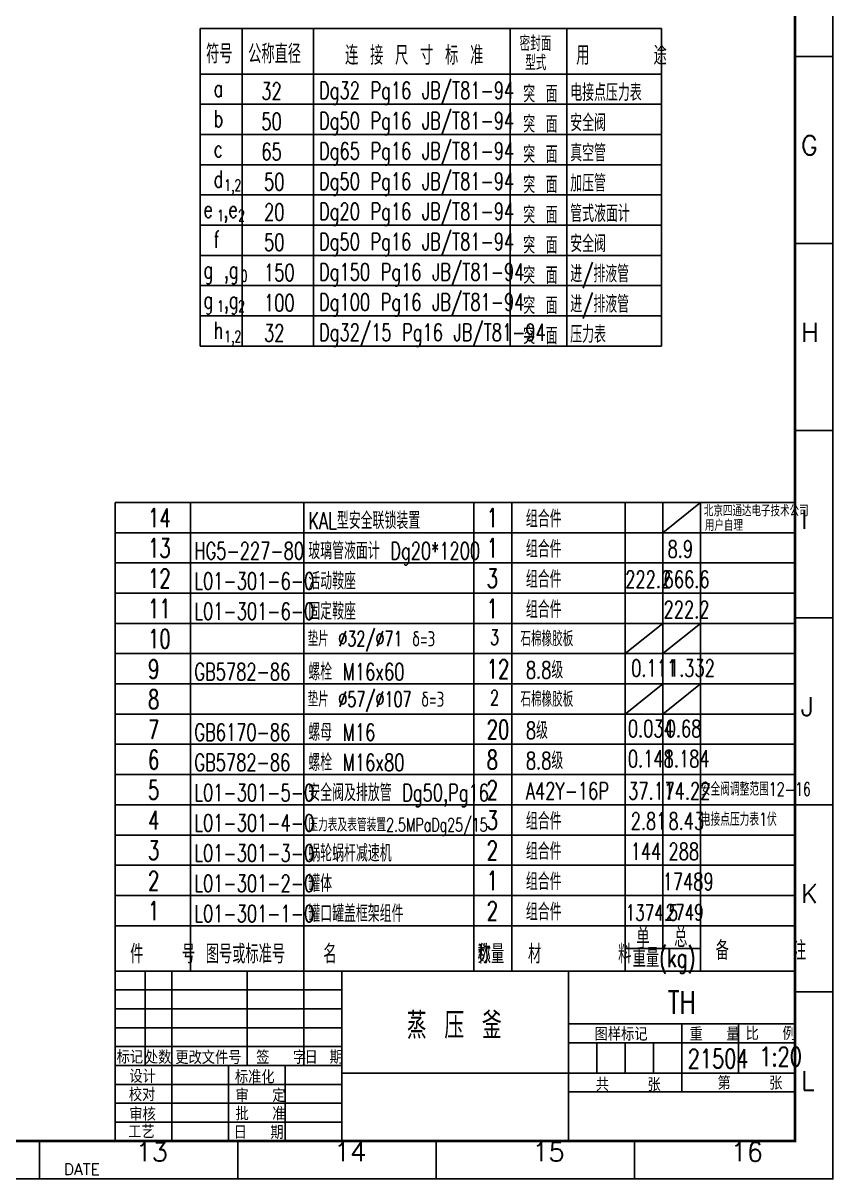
# Model space of a CAD drawing. Extents: x 3651 to 4491, y 6105 to 6699.
# Drawn here: x 4277 to 4491.4, y 6104.9 to 6410.8 of the extents above; entities that cross this region are included whole.
import ezdxf
from ezdxf.enums import TextEntityAlignment as Align

# ---------------------------------------------------------------- set-up
doc = ezdxf.new("R2010")
doc.units = 0
doc.header["$MEASUREMENT"] = 0
doc.layers.get('0').update_dxf_attribs({"linetype": 'CONTINUOUS'})
doc.layers.add('DIM', color=5, linetype='CONTINUOUS')
doc.layers.add('TK', color=5, linetype='CONTINUOUS')
doc.styles.add('HZTXT', font='txt', dxfattribs={"width": 0.75, "bigfont": 'HZTXT'})

msp = doc.modelspace()

# ---------------------------------------------------------------- linework, layer by layer
for p, q in [((4323.8625, 6409.3207), (4445.9771, 6409.3207)), ((4323.8625, 6409.3207), (4323.8625, 6325.3207)), ((4445.9771, 6409.3207), (4445.9771, 6325.3207)), ((4323.8625, 6325.3207), (4445.9771, 6325.3207))]:
    msp.add_line(p, q)
at = {"extrusion": (0, 0, -1)}
msp.add_line((4301.368, 6159.9431), (4301.368, 6283.9431), dxfattribs=at)
at = {"layer": 'DIM'}
for p, q in [((4335.0139, 6409.3207), (4335.0139, 6325.3207)), ((4353.8625, 6409.3207), (4353.8625, 6325.3207)), ((4405.9771, 6409.3207), (4405.9771, 6325.3207)), ((4420.9771, 6409.3207), (4420.9771, 6325.3207)), ((4323.8625, 6397.3207), (4445.9771, 6397.3207)), ((4323.8625, 6389.3207), (4445.9771, 6389.3207)), ((4323.8625, 6381.3207), (4445.9771, 6381.3207)), ((4323.8625, 6373.3207), (4445.9771, 6373.3207)), ((4323.8625, 6365.3207), (4445.9771, 6365.3207)), ((4323.8625, 6357.3207), (4445.9771, 6357.3207)), ((4323.8625, 6349.3207), (4445.9771, 6349.3207)), ((4323.8625, 6341.3207), (4445.9771, 6341.3207)), ((4323.8625, 6333.3207), (4445.9771, 6333.3207)), ((4446.368, 6275.9431), (4456.368, 6283.9431)), ((4436.368, 6243.9431), (4446.368, 6251.9431)), ((4446.368, 6243.9431), (4456.368, 6251.9431)), ((4436.368, 6227.9431), (4446.368, 6235.9431)), ((4446.368, 6227.9431), (4456.368, 6235.9431))]:
    msp.add_line(p, q, dxfattribs=at)
at = {"layer": 'DIM', "extrusion": (0, 0, -1)}
for p, q in [((4301.368, 6283.9431), (4481.368, 6283.9431)), ((4321.368, 6159.9431), (4321.368, 6283.9431)), ((4351.368, 6159.9431), (4351.368, 6283.9431)), ((4396.368, 6159.9431), (4396.368, 6283.9431)), ((4406.368, 6159.9431), (4406.368, 6283.9431)), ((4436.368, 6159.9431), (4436.368, 6283.9431)), ((4446.368, 6165.9431), (4446.368, 6283.9431)), ((4456.368, 6159.9431), (4456.368, 6283.9431)), ((4301.368, 6275.9431), (4481.368, 6275.9431)), ((4301.368, 6267.9431), (4481.368, 6267.9431)), ((4301.368, 6259.9431), (4481.368, 6259.9431)), ((4301.368, 6251.9431), (4481.368, 6251.9431)), ((4301.368, 6243.9431), (4481.368, 6243.9431)), ((4301.368, 6235.9431), (4481.368, 6235.9431)), ((4301.368, 6227.9431), (4481.368, 6227.9431)), ((4301.368, 6219.9431), (4481.368, 6219.9431)), ((4301.368, 6211.9431), (4481.368, 6211.9431)), ((4301.368, 6203.9431), (4481.368, 6203.9431)), ((4301.368, 6195.9431), (4481.368, 6195.9431)), ((4301.368, 6187.9431), (4481.368, 6187.9431)), ((4301.368, 6179.9431), (4481.368, 6179.9431)), ((4301.368, 6171.9431), (4481.368, 6171.9431)), ((4436.368, 6165.9431), (4456.368, 6165.9431))]:
    msp.add_line(p, q, dxfattribs=at)
at = {"layer": 'TK'}
for p, q in [((4481.368, 6401.9431), (4491.368, 6401.9431)), ((4481.368, 6352.4431), (4491.368, 6352.4431)), ((4481.368, 6302.9431), (4491.368, 6302.9431)), ((4481.368, 6253.4431), (4491.368, 6253.4431)), ((4481.368, 6203.9431), (4491.368, 6203.9431)), ((4481.368, 6154.4431), (4491.368, 6154.4431)), ((4281.368, 6114.9431), (4281.368, 6104.9431)), ((4333.868, 6114.9431), (4333.868, 6104.9431)), ((4386.368, 6114.9431), (4386.368, 6104.9431)), ((4438.868, 6114.9431), (4438.868, 6104.9431))]:
    msp.add_line(p, q, dxfattribs=at)
at = {"layer": 'TK', "color": 7}
for p, q in [((4301.368, 6159.9431), (4481.368, 6159.9431)), ((4301.368, 6114.9431), (4301.368, 6159.9431)), ((4309.368, 6134.9431), (4309.368, 6159.9431)), ((4316.368, 6134.9431), (4316.368, 6159.9431)), ((4336.368, 6134.9431), (4336.368, 6159.9431)), ((4351.368, 6134.9431), (4351.368, 6159.9431)), ((4361.368, 6114.9431), (4361.368, 6159.9431)), ((4421.368, 6114.9431), (4421.368, 6159.9431)), ((4421.368, 6145.9431), (4481.368, 6145.9431)), ((4451.368, 6127.9431), (4451.368, 6145.9431)), ((4466.368, 6132.9431), (4466.368, 6145.9431)), ((4301.368, 6139.9431), (4361.368, 6139.9431)), ((4421.368, 6140.9431), (4481.368, 6140.9431)), ((4428.868, 6132.9431), (4428.868, 6140.9431)), ((4436.368, 6132.9431), (4436.368, 6140.9431)), ((4443.868, 6132.9431), (4443.868, 6140.9431)), ((4301.368, 6134.9431), (4361.368, 6134.9431)), ((4316.368, 6114.9431), (4316.368, 6134.9431)), ((4331.368, 6114.9431), (4331.368, 6134.9431)), ((4346.368, 6114.9431), (4346.368, 6134.9431)), ((4361.368, 6132.9431), (4481.368, 6132.9431)), ((4421.368, 6127.9431), (4481.368, 6127.9431))]:
    msp.add_line(p, q, dxfattribs=at)
at = {"layer": 'TK', "color": 1}
for p, q in [((4301.368, 6154.9431), (4361.368, 6154.9431)), ((4301.368, 6149.9431), (4361.368, 6149.9431)), ((4301.368, 6144.9431), (4361.368, 6144.9431)), ((4301.368, 6129.9431), (4361.368, 6129.9431)), ((4301.368, 6124.9431), (4361.368, 6124.9431)), ((4301.368, 6119.9431), (4361.368, 6119.9431))]:
    msp.add_line(p, q, dxfattribs=at)
at = {"layer": 'TK', "color": 5}
msp.add_lwpolyline([(4491.368, 6698.9431), (3651.368, 6698.9431), (3651.368, 6104.9431), (4491.368, 6104.9431)], close=True, dxfattribs=at)
at = {"layer": 'TK', "color": 7, "const_width": 0.7}
msp.add_lwpolyline([(4481.368, 6114.9431), (4481.368, 6688.9431), (3676.368, 6688.9431), (3676.368, 6114.9431)], close=True, dxfattribs=at)

# ---------------------------------------------------------------- texts
at = {"layer": 'DIM', "style": 'HZTXT'}
for s, height, width, p in [('密封面', 4, 0.7, (4408.4558, 6403.4048)), ('符号  ', 5, 0.7, (4325.4452, 6400.1286)), ('公称直径', 5, 0.7, (4336.5965, 6400.1286)), ('连 接 尺 寸 标 准', 5, 0.7, (4362.2492, 6399.7646)), ('用     途', 5, 0.7, (4423.4466, 6399.7646)), ('型式', 4, 0.7, (4409.9134, 6398.3084)), ('Dg32 Pg16 JB/T81-94', 4.5, 0.7, (4355.3636, 6390.7116)), ('a', 4.5, 0.7, (4327.4626, 6391.281)), ('32', 4.5, 0.7, (4340.0707, 6390.5376)), (' 突 面', 4.5, 0.7, (4406.5933, 6389.7942)), ('电接点压力表', 4.5, 0.7, (4421.8477, 6390.1659)), ('b', 4.5, 0.7, (4327.4626, 6383.281)), ('50', 4.5, 0.7, (4340.0906, 6382.5376)), ('Dg50 Pg16 JB/T81-94', 4.5, 0.7, (4355.3636, 6382.7116)), (' 突 面', 4.5, 0.7, (4406.5933, 6381.7942)), ('安全阀', 4.5, 0.7, (4421.8477, 6382.1659)), ('Dg65 Pg16 JB/T81-94', 4.5, 0.7, (4355.3636, 6374.7116)), ('c', 4.5, 0.7, (4327.4626, 6375.281)), ('65', 4.5, 0.7, (4340.0906, 6374.5376)), (' 突 面', 4.5, 0.7, (4406.5933, 6373.7942)), ('真空管', 4.5, 0.7, (4421.8477, 6374.1659)), ('d', 4.5, 0.7, (4327.4626, 6367.281)), ('50', 4.5, 0.7, (4340.7939, 6366.5376)), ('Dg50 Pg16 JB/T81-94', 4.5, 0.7, (4355.3636, 6366.7116)), (' 突 面', 4.5, 0.7, (4406.5933, 6365.7942)), ('加压管', 4.5, 0.7, (4421.8477, 6366.1659)), (' 1,2', 3, 0.7, (4328.3902, 6366.3821)), ('e ,e', 4.5, 0.7, (4324.7778, 6359.281)), ('20', 4.5, 0.7, (4340.7939, 6358.5376)), ('Dg20 Pg16 JB/T81-94', 4.5, 0.7, (4355.3636, 6358.7116)), (' 突 面', 4.5, 0.7, (4406.5933, 6357.7942)), ('管式液面计', 4.5, 0.7, (4421.8477, 6358.1659)), (' 1  2', 3, 0.7, (4326.5002, 6358.3821)), ('f', 4.5, 0.7, (4327.4626, 6351.281)), ('Dg50 Pg16 JB/T81-94', 4.5, 0.7, (4355.3636, 6350.7116)), ('50', 4.5, 0.7, (4340.7939, 6350.5376)), (' 突 面', 4.5, 0.7, (4406.5933, 6349.7942)), ('安全阀', 4.5, 0.7, (4421.8477, 6350.1659)), ('150', 4.5, 0.7, (4340.7939, 6342.5376)), ('Dg150 Pg16 JB/T81-94', 4.5, 0.7, (4355.3636, 6342.7116)), (' 突 面', 4.5, 0.7, (4406.5933, 6341.7942)), ('进/排液管', 4.5, 0.7, (4421.8477, 6342.1659)), ('g ,g', 4.5, 0.7, (4324.7778, 6343.281)), ('    0', 3, 0.7, (4326.5002, 6342.3821)), ('g ,g', 4.5, 0.7, (4324.7778, 6335.281)), (' 1  2', 3, 0.7, (4326.5002, 6334.3821)), ('100', 4.5, 0.7, (4340.7939, 6334.5376)), ('Dg100 Pg16 JB/T81-94', 4.5, 0.7, (4355.3636, 6334.7116)), (' 突 面', 4.5, 0.7, (4406.5933, 6333.7942)), ('进/排液管', 4.5, 0.7, (4421.8477, 6334.1659)), ('h', 4.5, 0.7, (4327.4626, 6327.281)), ('32', 4.5, 0.7, (4340.7939, 6326.5376)), ('Dg32/15 Pg16 JB/T81-94', 4.5, 0.7, (4355.3636, 6326.7116)), ('压力表', 4.5, 0.7, (4421.8477, 6326.1659)), (' 1,2', 3, 0.7, (4328.3902, 6326.3821)), (' 突 面', 4.5, 0.7, (4406.5933, 6325.7942)), ('14', 5, 0.7, (4310.082, 6277.3629)), ('1', 5, 0.7, (4399.7235, 6277.3629)), ('组合件', 4.5, 0.7, (4410.1031, 6277.3629)), ('北京四通达电子技术公司', 3, 0.7, (4457.2206, 6280.2612)), ('KAL型安全联锁装置', 4.5, 0.7, (4352.5118, 6276.8916)), ('用户自理', 3, 0.7, (4457.4813, 6276.4053)), ('13', 5, 0.7, (4310.082, 6269.3629)), ('HG5-227-80', 4.5, 0.7, (4322.3487, 6268.8916)), ('玻璃管液面计 Dg20*1200', 4.5, 0.7, (4352.5118, 6268.8916)), ('1', 5, 0.7, (4399.7235, 6269.3629)), ('组合件', 4.5, 0.7, (4410.1031, 6269.3629)), ('8.9', 4.5, 0.7, (4447.6035, 6269.3629)), ('12', 5, 0.7, (4310.082, 6261.3629)), ('L01-301-6-0', 4.5, 0.7, (4322.3487, 6260.8916)), ('活动鞍座', 4.5, 0.7, (4352.5118, 6260.8916)), ('3', 5, 0.7, (4399.7235, 6261.3629)), ('组合件', 4.5, 0.7, (4410.1031, 6261.3629)), ('222.2', 4.5, 0.7, (4436.4063, 6261.3629)), ('666.6', 4.5, 0.7, (4446.5599, 6261.3629)), ('11', 5, 0.7, (4310.082, 6253.3629)), ('固定鞍座', 4.5, 0.7, (4352.5118, 6252.8916)), ('1', 5, 0.7, (4399.7235, 6253.3629)), ('组合件', 4.5, 0.7, (4410.1031, 6253.3629)), ('222.2', 4.5, 0.7, (4446.5599, 6253.3629)), ('L01-301-6-0', 4.5, 0.7, (4322.3487, 6252.8916)), ('10', 5, 0.7, (4310.082, 6245.3629)), ('垫片 %%C32/%%C71 δ=3', 4, 0.7, (4352.3393, 6245.8733)), ('3', 4, 0.7, (4400.6014, 6246.2667)), ('石棉橡胶板', 4, 0.7, (4408.6583, 6245.8782)), ('9', 5, 0.7, (4310.082, 6237.3629)), ('12', 5, 0.7, (4399.7235, 6237.3629)), ('8.8级', 4.5, 0.7, (4410.1031, 6237.3629)), ('0.111', 4.5, 0.7, (4437.9774, 6237.8626)), ('1.332', 4.5, 0.7, (4447.9774, 6237.8626)), ('GB5782-86', 4.5, 0.7, (4322.3487, 6236.8916)), ('螺栓 M16x60', 4.5, 0.7, (4352.5118, 6236.8916)), ('8', 5, 0.7, (4310.082, 6229.3629)), ('垫片 %%C57/%%C107 δ=3', 4, 0.7, (4352.3393, 6229.8733)), ('2', 4, 0.7, (4400.6014, 6230.2667)), ('石棉橡胶板', 4, 0.7, (4408.6583, 6229.8782)), ('7', 5, 0.7, (4310.082, 6221.3629)), ('GB6170-86', 4.5, 0.7, (4322.3487, 6220.8916)), ('螺母 M16', 4.5, 0.7, (4352.5118, 6220.8916)), ('20', 5, 0.7, (4399.7235, 6221.3629)), ('8级', 4.5, 0.7, (4410.1031, 6221.3629)), ('0.034', 4.5, 0.7, (4437.1106, 6221.8626)), ('0.68', 4.5, 0.7, (4447.1106, 6221.8626)), ('6', 5, 0.7, (4310.082, 6213.3629)), ('螺栓 M16x80', 4.5, 0.7, (4352.5118, 6212.8916)), ('8', 5, 0.7, (4399.7235, 6213.3629)), ('8.8级', 4.5, 0.7, (4410.1031, 6213.3629)), ('0.148', 4.5, 0.7, (4437.1106, 6213.8626)), ('1.184', 4.5, 0.7, (4446.5771, 6213.8626)), ('GB5782-86', 4.5, 0.7, (4322.3487, 6212.8916)), ('5', 5, 0.7, (4310.082, 6205.3629)), ('L01-301-5-0', 4.5, 0.7, (4322.3487, 6204.8916)), ('安全阀及排放管 Dg50,Pg16', 4.5, 0.7, (4352.5118, 6204.8916)), ('2', 5, 0.7, (4399.7235, 6205.3629)), ('A42Y-16P', 4.5, 0.7, (4410.1031, 6205.3629)), ('37.11', 4.5, 0.7, (4437.1774, 6205.3629)), ('74.22', 4.5, 0.7, (4446.7902, 6205.3629)), ('安全阀调整范围12-16', 3.5, 0.7, (4456.3975, 6206.3503)), ('4', 5, 0.7, (4310.082, 6197.3629)), ('L01-301-4-0', 4.5, 0.7, (4322.3487, 6196.8916)), ('压力表及表管装置2.5MPaDg25/15', 3.5, 0.7, (4352.5118, 6196.8916)), ('3', 5, 0.7, (4399.7235, 6197.3629)), ('组合件', 4.5, 0.7, (4410.1031, 6197.3629)), ('2.81', 4.5, 0.7, (4437.8469, 6197.3629)), ('8.43', 4.5, 0.7, (4447.8469, 6197.3629)), ('电接点压力表1伏', 3.5, 0.7, (4456.3975, 6198.3503)), ('3', 5, 0.7, (4310.082, 6189.3629)), ('L01-301-3-0', 4.5, 0.7, (4322.3487, 6188.8916)), ('蜗轮蜗杆减速机', 4.5, 0.7, (4352.5118, 6188.8916)), ('2', 5, 0.7, (4399.7235, 6189.3629)), ('组合件', 4.5, 0.7, (4410.1031, 6189.3629)), ('144', 4.5, 0.7, (4437.8469, 6189.3629)), ('288', 4.5, 0.7, (4447.8469, 6189.3629)), ('2', 5, 0.7, (4310.082, 6181.3629)), ('L01-301-2-0', 4.5, 0.7, (4322.3487, 6180.8916)), ('罐体 ', 4.5, 0.7, (4352.5118, 6180.8916)), ('1', 5, 0.7, (4399.7235, 6181.3629)), ('组合件', 4.5, 0.7, (4410.1031, 6181.3629)), ('17489', 4.5, 0.7, (4446.3123, 6181.3629)), ('1', 5, 0.7, (4310.082, 6173.3629)), ('2', 5, 0.7, (4399.7235, 6173.3629)), ('组合件', 4.5, 0.7, (4410.1031, 6173.3629)), ('L01-301-1-0', 4.5, 0.7, (4322.3487, 6172.8916)), ('罐口罐盖框架组件', 4.5, 0.7, (4352.5118, 6172.8916)), ('1374.5', 4.2, 0.7, (4436.5239, 6173.3079)), ('2749', 4.2, 0.7, (4447.0751, 6173.3629)), ('单', 5, 0.7, (4439.368, 6166.2641)), ('总', 5, 0.7, (4449.368, 6166.2641)), ('件   号', 5, 0.7, (4305.368, 6161.9431)), ('图号或标准号', 5, 0.7, (4325.368, 6161.9431)), ('名           称 ', 5, 0.7, (4356.5084, 6161.9431)), ('数量', 5, 0.7, (4397.368, 6161.9431)), ('材      料', 5, 0.7, (4410.6794, 6161.9431)), ('重量(kg)', 5, 0.7, (4438.368, 6160.9431)), ('备     注      ', 5, 0.7, (4460.3437, 6162.8957)), ('蒸 压 釜', 7, 0.75, (4378.5855, 6142.0144)), ('21504', 5, 0.75, (4452.9575, 6134.2797)), ('1:20', 5, 0.75, (4471.9013, 6134.8109))]:
    msp.add_text(s, height=height, dxfattribs=dict(at, width=width)).set_placement(p)
at = {"layer": 'TK', "style": 'HZTXT'}
for s, height, p in [('G', 5, (4482.8952, 6375.9535)), ('H', 5, (4482.8952, 6326.4535)), ('I', 5, (4482.8952, 6276.9535)), ('J', 5, (4482.8952, 6227.4535)), ('K', 5, (4482.8952, 6177.9535)), ('图样标记', 3.5, (4428.2971, 6141.4961)), ('重  量', 3.5, (4453.4152, 6141.4961)), ('比  例', 3.5, (4468.2718, 6141.6546)), ('标记', 3.5, (4301.78, 6135.4261)), ('处数', 3.5, (4309.2744, 6135.3689)), ('更改文件号', 3.5, (4317.3197, 6135.3169)), ('签  字', 3.5, (4338.7094, 6135.3542)), ('日 期', 3.5, (4351.5138, 6135.4054)), ('设计', 3.5, (4305.1415, 6130.346)), ('标准化', 3.5, (4333.0801, 6130.18)), ('第   张', 3.5, (4460.8271, 6128.5494)), ('L', 5, (4482.8952, 6128.4535)), ('校对', 3.5, (4305.0152, 6125.5033)), ('审  定', 3.5, (4333.2344, 6125.245)), ('共   张', 3.5, (4428.6142, 6128.1443)), ('审核', 3.5, (4305.1477, 6120.31)), ('批  准', 3.5, (4333.236, 6120.4227)), ('工艺', 3.5, (4304.839, 6115.6804)), ('日  期', 3.5, (4332.7484, 6115.5077)), ('13', 5, (4306.8184, 6109.606)), ('14', 5, (4359.3184, 6109.606)), ('15', 5, (4411.8184, 6109.606)), ('16', 5, (4464.3184, 6109.606))]:
    msp.add_text(s, height=height, dxfattribs=at).set_placement(p)
at = {"layer": 'TK', "style": 'HZTXT', "width": 0.75, "flags": 4}
msp.add_attdef('TH', text='', height=6, dxfattribs=at).set_placement((4451.368, 6148.6303), align=Align.CENTER)
at = {"layer": 'TK', "style": 'HZTXT', "flags": 5}
msp.add_attdef('DATE', (4287.8, 6105.9784), '', height=3, dxfattribs=at)

doc.saveas('drawing.dxf')
